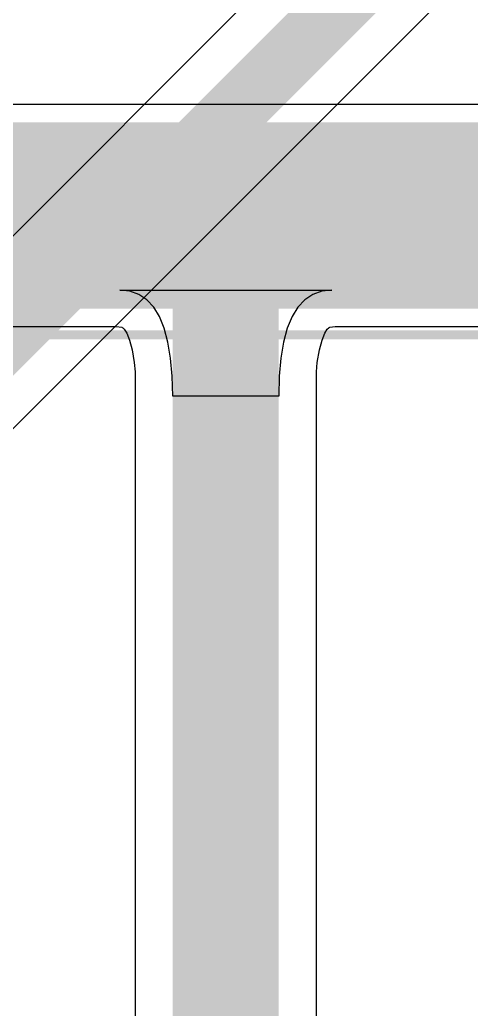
# Model space of a CAD drawing. Header units: millimetres. Extents: x 0.26 to 7.33, y 1.06 to 4.59.
# Drawn here: x 1.5421 to 1.6427, y 2.4021 to 2.6224 of the extents above; entities that cross this region are included whole.
import ezdxf

# ---------------------------------------------------------------- set-up
doc = ezdxf.new("R2010")
doc.units = ezdxf.units.MM
doc.header["$MEASUREMENT"] = 0
for name, color, linetype in [('BottomLayer', 5, 'Continuous'), ('Mechanical15', 56, 'Continuous'), ('Mechanical16', 56, 'Continuous'), ('TopLayer', 1, 'Continuous'), ('TopPaste', 8, 'Continuous'), ('TopSolder', 216, 'Continuous')]:
    doc.layers.add(name, color=color, linetype=linetype)

# ---------------------------------------------------------------- blocks, each defined once
blk = doc.blocks.new('FUSC4632X85N_128')
at = {"layer": 'Mechanical15', "const_width": 0.00394}
blk.add_lwpolyline([(0.08957, -0.06378), (0.08957, 0.06378)], dxfattribs=at)
at = {"layer": 'Mechanical16', "const_width": 0.00197}
blk.add_lwpolyline([(0.11713, -0.07736), (0.11713, 0.07736)], dxfattribs=at)
at = {"layer": 'TopLayer'}
blk.add_solid([(0.10728, -0.06752), (0.10728, 0.06752), (0.07382, -0.06752), (0.07382, 0.06752)], dxfattribs=at)
at = {"layer": 'TopPaste'}
blk.add_solid([(0.10728, -0.06752), (0.10728, 0.06752), (0.07382, -0.06752), (0.07382, 0.06752)], dxfattribs=at)
at = {"layer": 'TopSolder'}
blk.add_solid([(0.11128, -0.07152), (0.11128, 0.07152), (0.06982, -0.07152), (0.06982, 0.07152)], dxfattribs=at)

msp = doc.modelspace()

# ---------------------------------------------------------------- linework, layer by layer
at = {"layer": 'BottomLayer'}
for p, q in [((1.8287, 2.86247), (1.38741, 2.42118)), ((1.41332, 2.40415), (1.85017, 2.841))]:
    msp.add_line(p, q, dxfattribs=at)
at = {"layer": 'BottomLayer', "const_width": 0.01378}
msp.add_lwpolyline([(1.39814, 2.41044), (1.843, 2.8553)], dxfattribs=at)
at = {"layer": 'TopLayer'}
for p, q in [((1.66352, 2.60359), (1.51248, 2.60359)), ((1.56662, 2.56201), (1.56438, 2.56225)), ((1.56438, 2.56225), (1.61162, 2.56225)), ((1.61162, 2.56225), (1.60938, 2.56201)), ((1.56863, 2.5613), (1.56662, 2.56201)), ((1.5704, 2.56012), (1.56863, 2.5613)), ((1.57194, 2.55847), (1.5704, 2.56012)), ((1.6056, 2.56012), (1.60406, 2.55847)), ((1.60737, 2.5613), (1.6056, 2.56012)), ((1.60938, 2.56201), (1.60737, 2.5613)), ((1.57324, 2.55634), (1.57194, 2.55847)), ((1.60406, 2.55847), (1.60276, 2.55634)), ((1.5743, 2.55374), (1.57324, 2.55634)), ((1.60276, 2.55634), (1.6017, 2.55374)), ((1.51248, 2.55413), (1.5636, 2.55413)), ((1.5636, 2.55413), (1.56481, 2.554)), ((1.56481, 2.554), (1.56495, 2.55395)), ((1.56495, 2.55395), (1.56508, 2.55387)), ((1.56508, 2.55387), (1.5654, 2.55352)), ((1.5654, 2.55352), (1.56593, 2.55265)), ((1.57513, 2.55067), (1.5743, 2.55374)), ((1.6017, 2.55374), (1.60087, 2.55067)), ((1.61007, 2.55265), (1.6106, 2.55352)), ((1.6106, 2.55352), (1.61092, 2.55387)), ((1.61092, 2.55387), (1.61105, 2.55395)), ((1.61105, 2.55395), (1.61119, 2.554)), ((1.61119, 2.554), (1.6124, 2.55413)), ((1.6124, 2.55413), (1.66352, 2.55413)), ((1.56593, 2.55265), (1.56656, 2.55113)), ((1.60944, 2.55113), (1.61007, 2.55265)), ((1.56656, 2.55113), (1.56715, 2.54894)), ((1.57572, 2.54713), (1.57513, 2.55067)), ((1.60087, 2.55067), (1.60028, 2.54713)), ((1.60885, 2.54894), (1.60944, 2.55113)), ((1.56715, 2.54894), (1.56762, 2.5461)), ((1.57607, 2.54311), (1.57572, 2.54713)), ((1.60028, 2.54713), (1.59993, 2.54311)), ((1.60838, 2.5461), (1.60885, 2.54894)), ((1.56762, 2.5461), (1.5678, 2.54404)), ((1.6082, 2.54404), (1.60838, 2.5461)), ((1.5678, 2.54404), (1.5678, 2.30937)), ((1.57619, 2.53862), (1.57607, 2.54311)), ((1.59993, 2.54311), (1.59981, 2.53862)), ((1.6082, 2.301), (1.6082, 2.54404)), ((1.59981, 2.53862), (1.57619, 2.53862))]:
    msp.add_line(p, q, dxfattribs=at)
at = {"layer": 'TopLayer', "const_width": 0.02362}
msp.add_lwpolyline([(1.588, 2.301), (1.588, 2.5702)], dxfattribs=at)
at = {"layer": 'TopLayer', "const_width": 0.01181}
msp.add_lwpolyline([(1.58209, 2.5702, 1), (1.59391, 2.5702, 1)], format="xyb", close=True, dxfattribs=at)

# ---------------------------------------------------------------- block references
at = {"rotation": 270}
msp.add_blockref('FUSC4632X85N_128', (1.588, 2.66941), dxfattribs=at)

doc.saveas('drawing.dxf')
